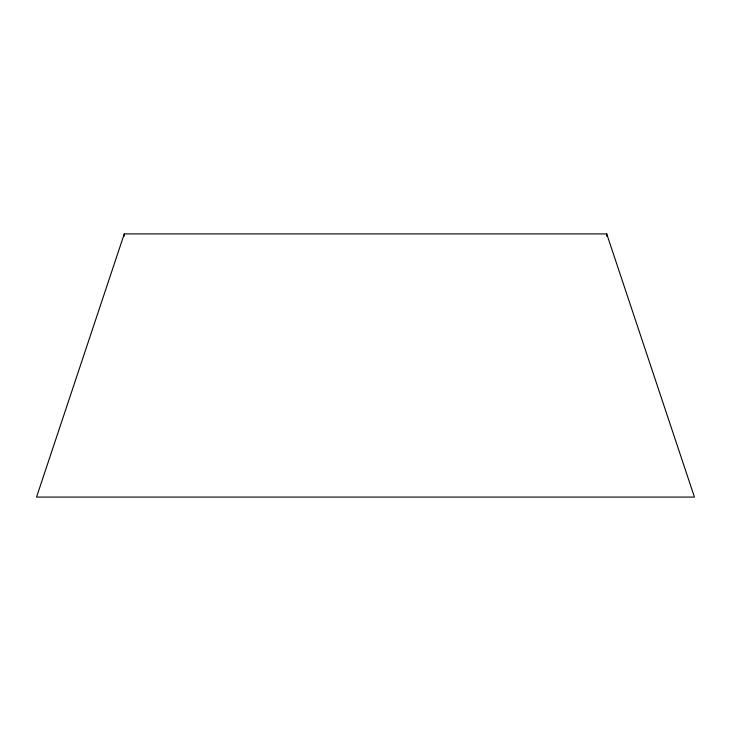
<?xml version="1.0" encoding="UTF-8"?>
<svg xmlns="http://www.w3.org/2000/svg" width="731" height="731" viewBox="0 0 731 731"><rect width="100%" height="100%" fill="white"/><g stroke="black" fill="none" stroke-linecap="round" stroke-linejoin="round"><path stroke-width="1.1" d="M124.27 233.92L36.55 497.08L694.45 497.08L606.73 233.92L124.27 233.92L124.27 236.195M606.73 233.92L606.73 236.195"/></g></svg>
